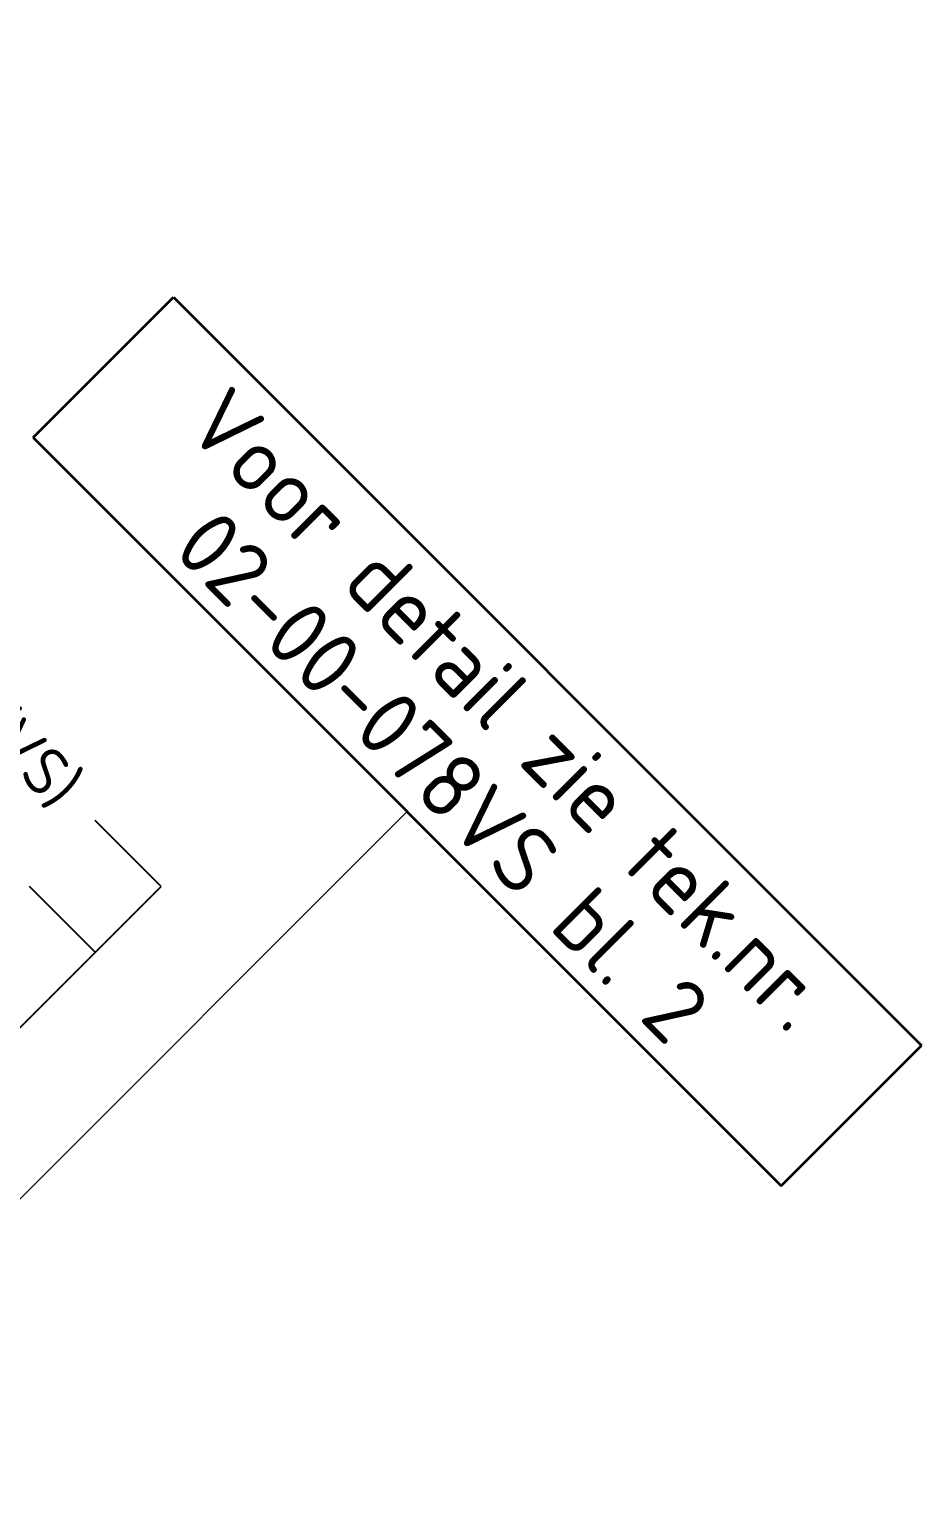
# Model space of a CAD drawing. Header units: metres. Extents: x 134219 to 139178, y 438661 to 444352.
# Drawn here: x 137836 to 137884, y 440063.8 to 440142.8 of the extents above; entities that cross this region are included whole.
import ezdxf
from ezdxf.enums import TextEntityAlignment as Align

# ---------------------------------------------------------------- set-up
doc = ezdxf.new("R2010")
doc.units = ezdxf.units.M
for name, color, linetype, lineweight in [('N-WE-KL-ET_LS_OV-T35', 3, 'Continuous', 35), ('N-WE-KL-ET_LS_OV_KABEL-T25', 7, 'Continuous', 25), ('X-XX-AL-AANPIJLING-G', 7, 'Continuous', 18), ('X-XX-AL-AANPIJLING-S', 7, 'Continuous', 25)]:
    doc.layers.add(name, color=color, linetype=linetype, lineweight=lineweight)
doc.styles.add('ISO18', font='NLCS-ISO.ttf')
doc.styles.add('NLCS-ISO', font='NLCS-ISO.ttf')
doc.dimstyles.new('UTD', dxfattribs={"dimtxt": 1.8, "dimasz": 1.8, "dimexe": 0, "dimexo": 0, "dimgap": 0.5, "dimtad": 1, "dimdec": 1, "dimzin": 1, "dimdsep": 46, "dimtxsty": 'ISO18', "dimcen": 2.5, "dimclrd": 256, "dimclre": 256, "dimclrt": 1, "dimadec": 0, "dimazin": 0, "dimtfac": 1, "dimtdec": 1, "dimtmove": 0, "dimatfit": 3, "dimfxl": 0, "dimlwd": -1, "dimlwe": -1, "dimarcsym": 0})

msp = doc.modelspace()

# ---------------------------------------------------------------- linework, layer by layer
at = {"layer": 'N-WE-KL-ET_LS_OV-T35'}
for p, q in [((137836.234, 440120.836), (137843.769, 440128.372)), ((137843.769, 440128.372), (137883.958, 440088.181)), ((137836.234, 440120.836), (137876.423, 440080.646)), ((137876.423, 440080.646), (137883.958, 440088.181))]:
    msp.add_line(p, q, dxfattribs=at)
at = {"layer": 'X-XX-AL-AANPIJLING-S'}
for p, q in [((137843.101, 440096.724), (137839.566, 440100.26)), ((137780.049, 440033.674), (137843.101, 440096.724)), ((137839.566, 440093.188), (137836.03, 440096.724))]:
    msp.add_line(p, q, dxfattribs=at)

# ---------------------------------------------------------------- texts
at = {"layer": 'N-WE-KL-ET_LS_OV-T35', "style": 'NLCS-ISO'}
for s, p in [('Voor detail zie tek.nr.', (137860.588, 440105.001)), ('02-00-078VS bl. 2', (137856.97, 440101.383))]:
    msp.add_text(s, height=3.5, rotation=314.99885, dxfattribs=at).set_placement(p, align=Align.CENTER)
at = {"layer": 'N-WE-KL-ET_LS_OV_KABEL-T25', "style": 'NLCS-ISO'}
msp.add_text('RWS VP I-9 VG-YMvKas 4x10mm² (VS)', height=2.5, rotation=314.99885, dxfattribs=at).set_placement((137838.208, 440101.617), align=Align.MIDDLE_RIGHT)

# ---------------------------------------------------------------- leaders
at = {"layer": 'X-XX-AL-AANPIJLING-G'}
msp.add_leader([(137797.198, 440041.613), (137856.328, 440100.741)], dimstyle='UTD', override={"dimasz": 3.5, "dimfxl": 0}, dxfattribs=at)

doc.saveas('drawing.dxf')
